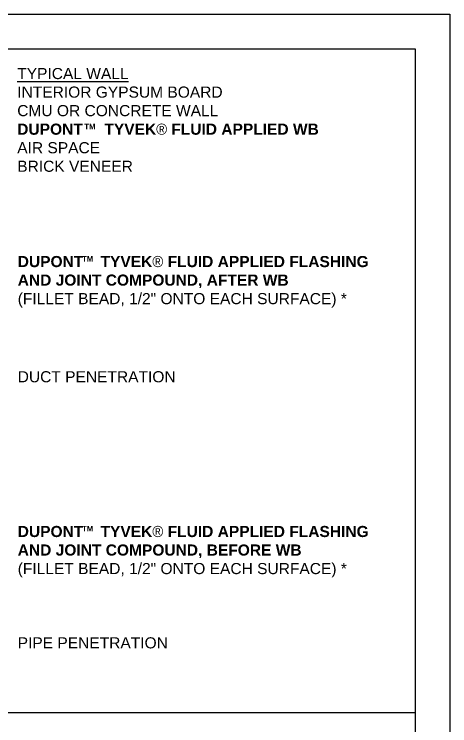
# Model space of a CAD drawing. Extents: x 398.6 to 449.6, y 59.2 to 125.2.
# Drawn here: x 430.78 to 449.58, y 94.45 to 125.16 of the extents above; entities that cross this region are included whole.
import ezdxf

# ---------------------------------------------------------------- set-up
doc = ezdxf.new("R2010")
doc.units = 0
doc.header["$LTSCALE"] = 1.5
doc.header["$MEASUREMENT"] = 0
doc.layers.add('8x11-ttb$0$B', color=5, linetype='CONTINUOUS')
doc.layers.add('TEXT', color=7, linetype='CONTINUOUS')
doc.layers.add('VIEWPORT', color=7, linetype='CONTINUOUS', plot=False)
doc.styles.add('DETAILS', font='sanss___.ttf', dxfattribs={"height": 1})

msp = doc.modelspace()

# ---------------------------------------------------------------- linework, layer by layer
at = {"layer": '8x11-ttb$0$B', "color": 7}
for p, q in [((400.0795511489291, 123.6639062359502), (448.0795511489291, 123.6639062359502)), ((448.0795511489291, 123.6639062359502), (448.0795511489291, 60.66390623595018)), ((448.0795511489291, 95.00924658229725), (400.0795511489291, 95.00924658229725))]:
    msp.add_line(p, q, dxfattribs=at)
at = {"layer": 'VIEWPORT', "color": 1}
for p, q in [((398.5795511489291, 125.1639062359502), (449.5795511489291, 125.1639062359502)), ((449.5795511489291, 125.1639062359502), (449.5795511489291, 59.16390623595018))]:
    msp.add_line(p, q, dxfattribs=at)

# ---------------------------------------------------------------- texts
at = {"layer": 'TEXT', "attachment_point": 4, "style": 'DETAILS'}
for s, insert, char_height in [('{\\fArial|b0|i0|c0|p34;\\LTYPICAL WALL\\P}INTERIOR GYPSUM BOARD\\PCMU OR CONCRETE WALL\\P{\\fArial|b1|i0|c0|p34;DUPONT     TYVEK\\fSymbol|b0|i0|c2|p18;â \\fArial|b1|i0|c0|p34;FLUID APPLIED WB}\\P{\\fArial|b0|i0|c0|p34;AIR SPACE\\PBRICK VENEER}', (430.909197628551, 120.5997349660099), 0.48), ('{\\fSansSerif|b1|i0|c2|p2;TM}', (433.8026204390192, 120.3149896379572), 0.24), ('{\\fSansSerif|b1|i0|c2|p2;TM}', (433.7056543174717, 114.6110447727517), 0.24), ('{\\fSansSerif|b1|i0|c2|p2;TM}', (433.7056543174717, 102.959425962433), 0.24)]:
    msp.add_mtext(s, dxfattribs=dict(at, insert=insert, char_height=char_height))
at = {"layer": 'TEXT', "char_height": 0.48, "attachment_point": 1, "style": 'DETAILS'}
for s, insert, width in [('\\A1;{\\fSansSerif|b1|i0|c2|p2;DUPONT    TYVEK\\A0;\\fSymbol|b0|i0|c2|p18;â\\A1;\\fSansSerif|b1|i0|c2|p2; FLUID APPLIED FLASHING AND JOINT COMPOUND, AFTER WB\\P}(FILLET BEAD, 1/2" ONTO EACH SURFACE) *', (430.9293347165055, 114.7292111086222), 15.39419699756981), ('DUCT PENETRATION', (430.9293347165055, 109.7574153868521), 12.59973837277381), ('\\A1;{\\fSansSerif|b1|i0|c2|p2;DUPONT    TYVEK\\A0;\\fSymbol|b0|i0|c2|p18;â\\A1;\\fSansSerif|b1|i0|c2|p2; FLUID APPLIED FLASHING AND JOINT COMPOUND, BEFORE WB\\P}(FILLET BEAD, 1/2" ONTO EACH SURFACE) *', (430.9293347165055, 103.0785307560109), 15.39419699756981), ('PIPE PENETRATION', (430.9293347165055, 98.27252748987468), 12.59973837277381)]:
    msp.add_mtext(s, dxfattribs=dict(at, insert=insert, width=width))

doc.saveas('drawing.dxf')
